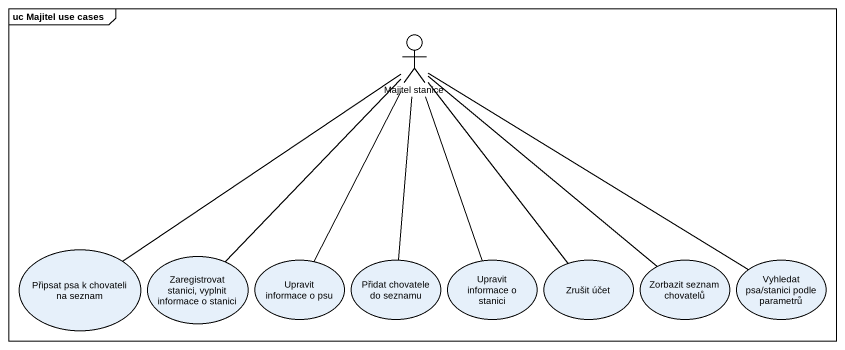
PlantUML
@startuml
mainframe uc Majitel use cases
actor "Majitel stanice" as Majitel_stanice
usecase "Připsat psa k chovateli na seznam" as Připsat_psa_k_chovateli_na
usecase "Zaregistrovat stanici, vyplnit informace o stanici" as Zaregistrovat_stanici
usecase "Upravit informace o psu" as Upravit_informace_o_psu
usecase "Přidat chovatele do seznamu" as Přidat_chovatele_do_seznamu
usecase "Upravit informace o stanici" as Upravit_informace_o_stanici
usecase "Zrušit účet" as Zrušit_účet
usecase "Zorbazit seznam chovatelů" as Zorbazit_seznam_chovatelů
usecase "Vyhledat psa/stanici podle parametrů" as Vyhledat_psa_stanici_podle
Majitel_stanice -- Připsat_psa_k_chovateli_na
Majitel_stanice -- Zaregistrovat_stanici
Majitel_stanice -- Upravit_informace_o_psu
Majitel_stanice -- Přidat_chovatele_do_seznamu
Majitel_stanice -- Upravit_informace_o_stanici
Majitel_stanice -- Zrušit_účet
Majitel_stanice -- Zorbazit_seznam_chovatelů
Majitel_stanice -right- Vyhledat_psa_stanici_podle
@enduml
